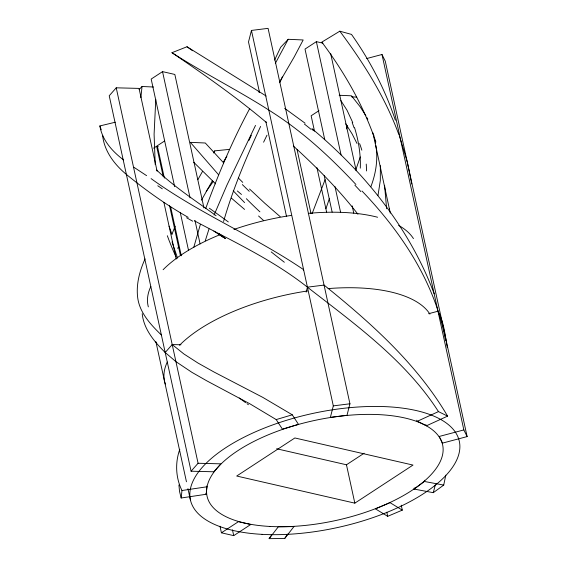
<?xml version="1.0" encoding="UTF-8"?>
<svg xmlns="http://www.w3.org/2000/svg" width="567" height="567" viewBox="0 0 567 567"><rect width="100%" height="100%" fill="white"/><g stroke="black" fill="none" stroke-linecap="round" stroke-linejoin="round"><path stroke-width="0.85" d="M360.3 168.165C360.796 154.486 358.613 140.772 354.559 127.717M155.783 99.36L154.096 134.195L155.223 164.55M140.871 97.68L142.034 86.496L153.473 87.006M206.579 486.025L206.934 486.791L206.168 494.268L181.171 497.996L179.548 491.511L178.91 484.962M179.796 449.319C174.997 462.665 175.65 477.79 181.972 490.519L181.171 497.996M347.288 125.427L346.678 128.922M445.782 475.167L443.72 485.097L433.287 492.673L414.023 489.059L414.321 487.868M414.023 489.059L424.428 481.475L424.669 480.27M377.983 195.509L380.322 180.497L380.358 165.699M435.336 484.835L433.287 492.673M251.443 30.434L333.304 405.873L330.37 417.39L346.997 415.299L349.938 403.789L268.078 28.35L251.443 30.434L248.509 41.951L259.495 92.378M306.166 292.104L307.42 287.171C272.968 259.863 232.881 241.379 194.332 220.783M193.758 247.418L200.399 224.326M205.254 240.819L209.003 228.969M223.561 221.499C233.002 188.747 246.305 157.307 260.607 126.434M303.402 270.339L303.607 269.672C254.583 236.297 199.187 213.532 151.091 178.612M360.258 156.946L355.821 169.809M329.42 198.429L325.975 208.649M325.068 179.689L312.126 213.617M370.853 186.756C375.857 173.651 378.189 159.355 375.843 145.428M205.679 208.592C218.238 174.374 232.406 140.637 249.742 108.538M214.213 152.417L214.78 150.865L229.55 149.362M214.106 214.985L226.857 185.296L255.511 125.406M172.042 234.015L175.139 226.24M177.747 248.438L178.407 246.879M279.949 82.293L282.288 76.963M145.046 258.906C139.73 270.714 136.158 283.776 137.583 296.803C139.234 312.431 150.616 324.565 161.382 335.005M274.591 60.059L280.686 47.224L288.22 39.3L303.175 39.966L294.181 56.998L279.467 82.321M288.22 39.3L275.328 63.398M201.462 200.172L212.327 180.859M197.911 179.611L202.412 171.595M258.864 92.187L259.459 91.145M223.426 161.956L226.871 156.286M213.461 152.977L214.78 150.865M271.933 534.518L269.119 538.65L284.705 538.487L287.597 534.157M213.249 181.56L206.218 191.348M269.119 538.65L278.34 526.771L293.94 526.594L284.705 538.487M157.094 171.163L139.043 88.402L116.228 87.821L109.225 95.766L191.079 471.205L213.901 471.787L220.903 463.841L198.081 463.26L191.079 471.205M172.205 344.559L183.935 353.999L198.025 363.071L214.05 372.03L262.776 397.368L292.274 414.803L298.49 424.378L282.423 429.169L276.2 419.58L249.891 403.817L206.749 380.818L191.979 372.377L175.905 361.633L165.203 352.504L172.205 344.559L180.979 344.779M139.142 89.543L142.034 86.496M203.95 207.947L174.842 74.454L162.538 71.626L151.176 79.068L174.636 186.671M153.636 148.157L156.598 146.222L158.243 146.598M164.409 141.105L157.314 145.754L164.366 178.116M322.935 43.163L316.372 41.653L305.011 49.088L324.763 139.702M318.952 110.664L311.141 115.781L314.494 131.154M221.421 532.81L238.459 521.661L250.763 524.482L233.724 535.638L221.421 532.81L219.982 526.219M276.625 448.759L346.465 464.784L364.142 453.224M354.829 503.149L413.003 465.075L294.868 437.965L236.701 476.032L354.829 503.149L346.465 464.784M395.362 120.232C385.149 89.636 370.088 60.733 351.505 34.403L339.81 31.192L321.822 42.114C344.608 72.498 363.674 105.965 375.871 142.019M417.305 421.274L426.476 425.774L447.604 416.128L438.461 411.607L417.305 421.274L416.667 420.225M402.301 510.13L390.011 502.653L375.404 508.854L387.693 516.324L402.301 510.13L401.223 505.183M266.568 122.635C236.623 97.24 204.368 74.787 171.978 52.688L186.997 46.756L266.192 96.036M276.2 419.58L292.274 414.803M366.693 58.55L381.988 54.496L385.262 61.151L467.123 436.59L442.487 443.118L439.212 436.462L463.849 429.928L467.123 436.59M428.617 313.707L437.965 311.226C443.954 322.297 445.088 335.154 447.271 347.373M123.592 159.922C112.401 151.545 102.188 140.198 99.877 125.945L115.307 122.217M206.934 486.791L181.972 490.519M333.304 405.873L349.938 403.789M339.158 95.263L351.476 95.809L360.137 106.745L365.871 115.739M351.597 96.837L356.735 97.113M424.428 481.475L443.72 485.097M188.201 217.359C167.286 205.495 147.583 191.589 128.907 176.465C115.866 166.301 104.42 152.395 102.606 135.4M312.488 129.85L313.934 130.736M171.978 52.688C204.751 73.873 239.862 91.152 272.557 112.464C303.614 132.366 330.781 157.647 355.92 184.488M146.598 175.65L133.954 167.308M213.844 231.081L223.2 237.311M284.662 108.332L305.096 123.223M186.997 46.756L192.56 50.732M216.084 215.736C195.955 200.931 174.735 187.344 156.598 170.029M239.239 397.984L245.596 402.655M247.006 403.69L248.417 404.725M225.418 238.594L218.366 233.406L225.191 238.438M311.907 128.603C364.864 172.737 409.913 228.707 434.152 293.756M244.575 209.407L231.428 198.145M280.183 216.658L264.917 203.369L249.551 189.024M263.634 220.556L258.559 215.992M293.345 146.01C316.514 167.102 338.726 189.413 357.926 214.234M215.616 183.885L193.694 162.233M242.74 182.376L238.331 177.988M244.59 202.603L233.243 190.831M165.203 352.504C154.543 341.866 143.727 329.307 142.211 313.686M223.639 162.885L205.297 143.004L190.335 142.338L218.6 174.771M362.008 191.022C401.741 232.612 434.988 282.727 445.499 340.157M339.81 31.192C363.674 63.114 385.206 97.297 398.955 134.875M340.852 100.579L347.032 110.253L352.745 122.55M345.75 123.826L352.142 133.982L356.983 143.472M438.461 411.607C405.497 360.243 354.857 324.055 307.42 287.171L324.055 285.088C370.797 322.793 416.887 363.808 447.604 416.128M425.888 424.718L426.476 425.774M366.863 117.532L367.792 119.332M171.978 234.384L169.072 226.176M177.577 258.127L172.63 243.675M399.43 136.179L399.891 137.483M99.877 125.945L101.217 129.758M400.125 138.135L407.312 162.056L411.762 183.935M172.042 241.861L172.432 243.066M205.913 493.467L206.168 494.268M373.667 134.889L373.887 135.754M374.312 137.483L374.511 138.348M381.988 54.496L463.849 429.928M330.618 53.376L356.189 170.688M316.372 41.653L341.065 154.919M352.178 205.892L353.765 213.171M334.998 186.628L340.639 212.519M324.196 175.65L332.134 212.058M316.953 167.69L326.649 212.292M386.793 512.207L387.693 516.324M297.044 149.461L311.042 213.646M265.795 121.317L286.512 216.396M162.538 71.626L190.051 197.84M194.991 220.492L200.108 243.952M180.278 212.554L188.57 250.579M170.539 206.431L181.298 255.788M156.598 146.222L163.232 176.62M169.49 205.339L180.356 255.164M163.906 202.412L176.245 258.999M232.463 529.869L233.724 535.638M116.228 87.821L198.081 463.26M155.897 341.66L186.451 481.773M187.946 488.655L190.384 499.839M372.93 132.94L390.302 213.128M374.893 140.099L375.071 140.977M375.404 142.749L375.56 143.635M384.589 185.267L386.609 208.769M389.479 208.94L389.692 211.576M165.323 384.043A137.618 58.38 -12.3 0 1 167.286 362.037M179.569 345.232A137.618 58.38 -12.3 0 1 307.548 290.956M328.095 288.596A137.618 58.38 -12.3 0 1 429.928 314.132M354.836 185.125A343.404 119.517 45 0 1 360.86 191.589M304.465 124.13A344.212 297.54 47 0 1 311.248 129.496M192.709 221.194A343.737 135.69 9.3 0 1 186.578 217.735M157.768 185.749A344.375 24.246 38.6 0 1 162.318 188.832M209.351 208.224A288.086 31.298 40.2 0 1 228.324 221.931M148.348 306.882A137.618 58.38 -12.3 0 1 150.822 286.526M163.105 269.722A137.618 58.38 -12.3 0 1 220.811 234.355M233.916 229.444A137.618 58.38 -12.3 0 1 291.091 215.446M308.264 213.376A137.618 58.38 -12.3 0 1 377.615 217.246M398.629 225.39A137.618 58.38 -12.3 0 1 413.463 238.622M284.343 262.252A256.993 38.691 42.5 0 1 271.203 251.904M241.464 194.46A268.694 21.766 41.1 0 1 237.367 190.987M259.906 211.831A249.31 131.82 54.5 0 1 246.369 198.712M249.26 191.306A321.22 119.396 51.5 0 1 242.343 184.587M359.591 143.579A249.31 120.431 10.3 0 1 361.824 150.177M366.225 164.076A250.302 106.504 -42.7 0 1 366.48 170.965M352.164 122.628A321.22 170.242 -1.2 0 1 354.07 127.773M263.598 142.211A256.993 87.842 -71.5 0 1 266.965 135.208M251.323 135.286A249.31 20.377 -63.8 0 1 248.991 140.403M175.983 256.801A250.302 218.203 57.1 0 1 167.329 235.73M269.842 526.445A120.551 51.136 -12.3 0 0 443.04 447.526A120.551 51.136 -12.3 0 0 261.671 437.696A120.551 51.136 -12.3 0 0 269.842 526.445M262.053 534.355A137.618 58.38 -12.3 0 0 459.773 444.266A137.618 58.38 -12.3 0 0 252.726 433.046A137.618 58.38 -12.3 0 0 262.053 534.355"/></g></svg>
